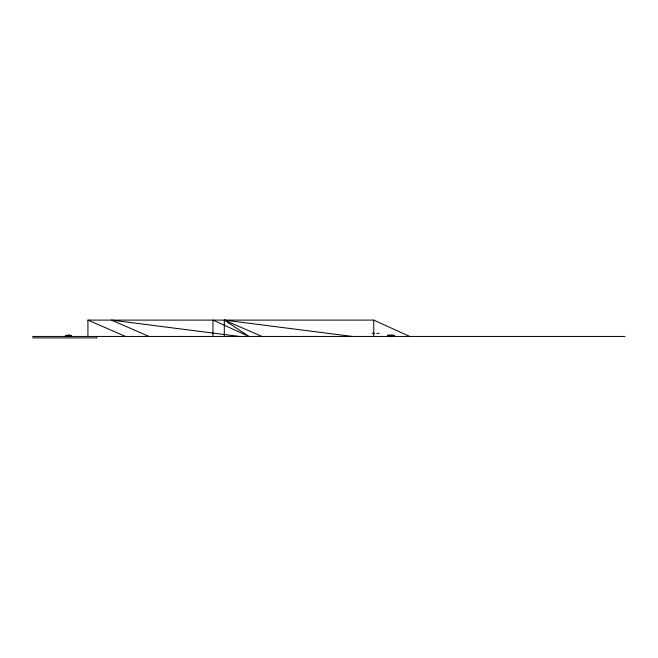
<?xml version="1.0" encoding="UTF-8"?>
<svg xmlns="http://www.w3.org/2000/svg" width="658" height="658" viewBox="0 0 658 658"><rect width="100%" height="100%" fill="white"/><g stroke="black" fill="none" stroke-linecap="round" stroke-linejoin="round"><path stroke-width="0.99" d="M87.925 336.444L87.925 320.101L373.728 320.101L409.72 336.444M372.025 333.326L374.55 333.326M376.771 333.326L379.321 333.326M66.474 335.712L67.823 335.712L67.864 335.259M625.1 336.444L32.9 336.444L32.9 337.899L96.701 337.899L96.701 336.444M352.293 336.444L224.32 320.101L224.32 336.444M239.397 336.444L111.416 320.101L149.029 336.444M261.933 336.444L224.32 320.101L248.954 336.444L212.97 320.101L212.97 336.444M87.925 320.101L125.538 336.444M394.348 336.444L394.348 335.251L387.694 335.251L387.694 336.444M393.106 335.251L393.106 336.444M392.316 335.251L392.316 336.444M391.296 335.251L391.296 336.444M391.132 335.251L391.132 336.444M391.041 335.251L391.041 336.444M390.029 335.251L390.029 336.444M389.939 335.251L389.939 336.444M389.33 335.251L389.33 336.444M388.672 335.251L388.672 336.444M388.121 335.251L388.121 336.444M373.728 320.101L373.728 336.444M71.22 336.345L71.22 335.424L65.586 335.424L65.586 336.345M70.982 335.424L71.048 336.345M70.776 335.424L70.776 336.345M70.587 335.424L70.587 336.345M70.431 335.424L70.431 336.345M70.209 335.424L67.009 335.259L67.116 336.345M70.085 335.259L70.069 336.345M69.723 335.259L69.806 336.345M69.567 335.424L69.567 336.345M69.205 335.259L69.205 336.345M68.555 335.259L68.514 336.345M68.267 335.259L68.342 336.345M68.037 335.424L68.037 336.345M67.322 335.424L67.322 336.345M66.771 335.424L66.771 336.345L66.59 335.424M66.474 335.424L66.474 336.345M65.915 335.424L65.915 336.345"/></g></svg>
